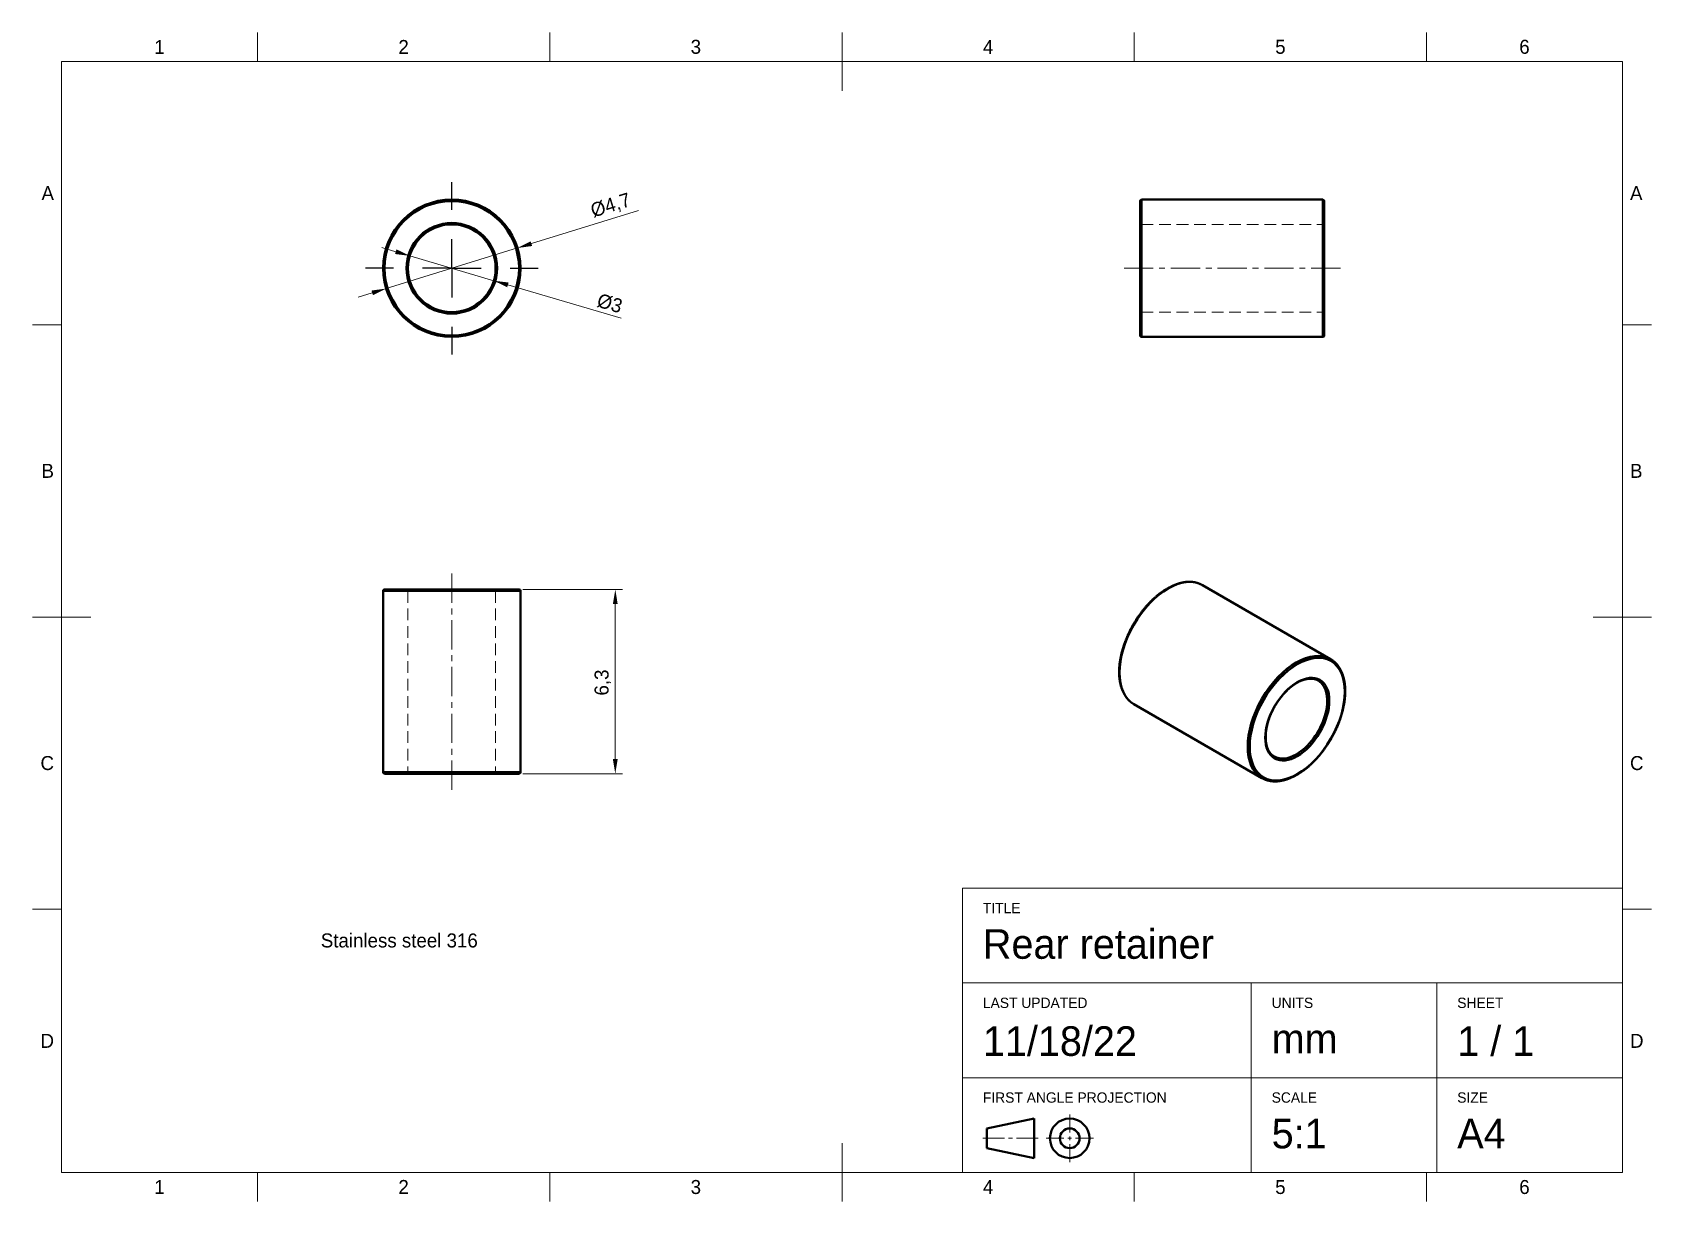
# Model space of a CAD drawing. Header units: millimetres. Extents: x 15 to 292, y 5 to 205.
import ezdxf

# ---------------------------------------------------------------- set-up
doc = ezdxf.new("R2010")
doc.units = ezdxf.units.MM
doc.linetypes.add('CenterLine', pattern=[8, 5, -1, 1, -1])
doc.linetypes.add('DraftedLine', pattern=[3, 2, -1])
for name, color, linetype in [('Annotations', 7, 'Continuous'), ('Border', 7, 'Continuous'), ('Geometries', 7, 'Continuous')]:
    doc.layers.add(name, color=color, linetype=linetype)
doc.styles.add('Shapr0', font='txt', dxfattribs={"height": 2.3925})
doc.styles.add('Shapr1', font='txt', dxfattribs={"height": 2.3925})
doc.styles.add('Shapr2', font='txt', dxfattribs={"height": 2.3925})
doc.styles.add('Shapr4', font='txt', dxfattribs={"height": 2.3925})
doc.dimstyles.new('ISO-25', dxfattribs={"dimtxt": 2.5, "dimasz": 2.5, "dimexe": 1.25, "dimexo": 0.625, "dimtad": 1, "dimtxsty": 'Standard', "dimcen": 2.5, "dimadec": 0, "dimazin": 0, "dimtfac": 1, "dimtmove": 0, "dimatfit": 3, "dimfxl": 1, "dimarcsym": 0})

# ---------------------------------------------------------------- blocks, each defined once
blk = doc.blocks.new('*D2')
at = {"layer": 'Annotations', "color": 0, "linetype": 'Continuous', "lineweight": 15}
for p, q in [((100.36, 168.86), (118.69, 174.52)), ((75.52, 161.18), (97.98, 168.12)), ((73.14, 160.44), (70.75, 159.71))]:
    blk.add_line(p, q, dxfattribs=at)
at = {"layer": 'Annotations', "color": 0}
for points in [[(100.24, 169.25), (100.49, 168.46), (97.98, 168.12)], [(73.26, 160.05), (73.01, 160.84), (75.52, 161.18)]]:
    blk.add_solid(points, dxfattribs=at)
at = {"layer": 'Defpoints', "color": 0}
for p in [(97.98, 168.12), (75.52, 161.18)]:
    blk.add_point(p, dxfattribs=at)
at = {"layer": 'Annotations', "color": 0, "lineweight": 15, "insert": (113.97, 175.28), "char_height": 2.393, "attachment_point": 5, "rotation": 17.1701, "style": 'Shapr2'}
blk.add_mtext('\\A1;%%c4,7', dxfattribs=at)
blk = doc.blocks.new('*D3')
at = {"layer": 'Annotations', "color": 0, "linetype": 'Continuous', "lineweight": 15}
for p, q in [((77.16, 167.49), (74.76, 168.2)), ((79.56, 166.78), (93.94, 162.52)), ((96.34, 161.81), (115.7, 156.09))]:
    blk.add_line(p, q, dxfattribs=at)
at = {"layer": 'Annotations', "color": 0}
for points in [[(77.04, 167.09), (77.28, 167.89), (79.56, 166.78)], [(96.46, 162.21), (96.22, 161.41), (93.94, 162.52)]]:
    blk.add_solid(points, dxfattribs=at)
at = {"layer": 'Defpoints', "color": 0}
for p in [(79.56, 166.78), (93.94, 162.52)]:
    blk.add_point(p, dxfattribs=at)
at = {"layer": 'Annotations', "color": 0, "lineweight": 15, "insert": (113.77, 158.64), "char_height": 2.393, "attachment_point": 5, "rotation": 343.5198, "style": 'Shapr2'}
blk.add_mtext('\\A1;%%c3', dxfattribs=at)
blk = doc.blocks.new('*D4')
at = {"layer": 'Annotations', "color": 0, "linetype": 'Continuous', "lineweight": 15}
for p, q in [((98.88, 109.7), (115.97, 109.7)), ((114.72, 80.7), (114.72, 107.2)), ((98.88, 78.2), (115.97, 78.2))]:
    blk.add_line(p, q, dxfattribs=at)
at = {"layer": 'Annotations', "color": 0}
for points in [[(115.13, 107.2), (114.3, 107.2), (114.72, 109.7)], [(114.3, 80.7), (115.13, 80.7), (114.72, 78.2)]]:
    blk.add_solid(points, dxfattribs=at)
at = {"layer": 'Defpoints', "color": 0}
for p in [(98.25, 109.7), (114.72, 109.7), (98.25, 78.2)]:
    blk.add_point(p, dxfattribs=at)
at = {"layer": 'Annotations', "color": 0, "lineweight": 15, "insert": (112.59, 93.79), "char_height": 2.393, "attachment_point": 5, "rotation": 90, "style": 'Shapr4'}
blk.add_mtext('\\A1;6,3', dxfattribs=at)
blk = doc.blocks.new('*U5')
at = {"layer": 'Annotations', "linetype": 'CenterLine', "lineweight": -3}
for p, q in [((86.75, 176.4), (86.75, 179.4)), ((75, 164.65), (72, 164.65)), ((98.5, 164.65), (101.5, 164.65)), ((86.75, 152.9), (86.75, 149.9))]:
    blk.add_line(p, q, dxfattribs=at)
at = {"layer": 'Annotations', "linetype": 'Continuous', "lineweight": -3}
for p, q in [((86.75, 174.65), (86.75, 176.4)), ((86.75, 164.65), (86.75, 169.65)), ((76.75, 164.65), (75, 164.65)), ((86.75, 164.65), (81.75, 164.65)), ((86.75, 164.65), (86.75, 159.65)), ((86.75, 164.65), (91.75, 164.65)), ((96.75, 164.65), (98.5, 164.65)), ((86.75, 154.65), (86.75, 152.9))]:
    blk.add_line(p, q, dxfattribs=at)
blk = doc.blocks.new('*U6')
at = {"layer": 'Border', "linetype": 'Continuous', "lineweight": 15}
for p, q in [((287, 58.6), (174.1, 58.6)), ((174.1, 10), (174.1, 58.6)), ((287, 10), (287, 58.6)), ((287, 42.4), (174.1, 42.4)), ((223.5, 10), (223.5, 42.4)), ((255.25, 10), (255.25, 42.4)), ((287, 26.2), (174.1, 26.2)), ((192.450088, 16.837486), (192.450088, 19.875004)), ((177.6, 15.82498), (181.312522, 15.82498)), ((181.987526, 15.82498), (182.66253, 15.82498)), ((187.050056, 15.82498), (183.337534, 15.82498)), ((191.437582, 15.82498), (188.400064, 15.82498)), ((192.112586, 15.82498), (192.78759, 15.82498)), ((192.450088, 15.487478), (192.450088, 16.162482)), ((192.450088, 14.812474), (192.450088, 11.774956)), ((193.462594, 15.82498), (196.500112, 15.82498)), ((287, 10), (174.1, 10))]:
    blk.add_line(p, q, dxfattribs=at)
at = {"layer": 'Border', "linetype": 'Continuous', "lineweight": 40}
for p, q in [((178.275004, 17.51249), (186.375052, 19.2)), ((178.275004, 17.51249), (178.275004, 14.13747)), ((186.375052, 19.2), (186.375052, 12.44996)), ((178.275004, 14.13747), (186.375052, 12.44996))]:
    blk.add_line(p, q, dxfattribs=at)
for radius in [3.37502, 1.68751]:
    blk.add_circle((192.450088, 15.82498), radius, dxfattribs=at)

msp = doc.modelspace()

# ---------------------------------------------------------------- linework, layer by layer
at = {"layer": 'Annotations', "linetype": 'CenterLine', "lineweight": 15}
for p, q in [((201.75, 164.65), (238.75, 164.65)), ((86.75, 112.45), (86.75, 75.45))]:
    msp.add_line(p, q, dxfattribs=at)
at = {"layer": 'Border', "linetype": 'Continuous', "lineweight": 15}
for p, q in [((53.5, 200), (53.5, 205)), ((103.5, 200), (103.5, 205)), ((153.5, 195), (153.5, 205)), ((203.5, 200), (203.5, 205)), ((253.5, 200), (253.5, 205)), ((287, 200), (20, 200)), ((20, 200), (20, 10)), ((287, 10), (287, 200)), ((20, 155), (15, 155)), ((287, 155), (292, 155)), ((25, 105), (15, 105)), ((282, 105), (292, 105)), ((20, 55), (15, 55)), ((287, 55), (292, 55)), ((153.5, 15), (153.5, 5)), ((20, 10), (287, 10)), ((53.5, 10), (53.5, 5)), ((103.5, 10), (103.5, 5)), ((203.5, 10), (203.5, 5)), ((253.5, 10), (253.5, 5))]:
    msp.add_line(p, q, dxfattribs=at)
at = {"layer": 'Geometries', "linetype": 'Continuous', "lineweight": 40}
for p, q in [((204.5, 153.15), (204.5, 176.15)), ((204.75, 176.4), (204.75, 152.9)), ((204.75, 176.4), (235.75, 176.4)), ((235.75, 152.9), (235.75, 176.4)), ((236, 176.15), (236, 153.15)), ((204.75, 152.9), (235.75, 152.9)), ((98.5, 109.45), (75, 109.45)), ((75, 109.45), (75, 78.45)), ((75.25, 109.7), (98.25, 109.7)), ((98.5, 109.45), (98.5, 78.45)), ((215.147, 110.464), (215.139, 110.469)), ((237.085, 97.798), (215.165, 110.454)), ((237.103, 97.787), (237.109, 97.784)), ((203.415, 90.102), (225.335, 77.446)), ((75, 78.45), (98.5, 78.45)), ((98.25, 78.2), (75.25, 78.2)), ((225.393, 77.414), (225.399, 77.41))]:
    msp.add_line(p, q, dxfattribs=at)
at = {"layer": 'Geometries', "linetype": 'DraftedLine', "lineweight": 15}
for p, q in [((204.75, 172.15), (235.75, 172.15)), ((204.75, 157.15), (235.75, 157.15)), ((79.25, 109.45), (79.25, 78.45)), ((94.25, 109.45), (94.25, 78.45))]:
    msp.add_line(p, q, dxfattribs=at)
at = {"layer": 'Geometries', "linetype": 'Continuous', "lineweight": 40, "flags": 128}
for points in [[(215.128, 110.475), (215.114, 110.482), (215.061, 110.512), (215.007, 110.54), (214.953, 110.568), (214.898, 110.595), (214.844, 110.621), (214.788, 110.646), (214.732, 110.67), (214.676, 110.694), (214.619, 110.717), (214.562, 110.739), (214.505, 110.76), (214.447, 110.781), (214.389, 110.8), (214.33, 110.819), (214.271, 110.837), (214.211, 110.854), (214.152, 110.871), (214.091, 110.886), (214.031, 110.901), (213.97, 110.915), (213.908, 110.928), (213.847, 110.94), (213.785, 110.952), (213.722, 110.963), (213.659, 110.972), (213.596, 110.981), (213.533, 110.99), (213.469, 110.997), (213.405, 111.004), (213.34, 111.009), (213.276, 111.014), (213.211, 111.018), (213.145, 111.021), (213.08, 111.024), (213.014, 111.025), (212.947, 111.026), (212.881, 111.026), (212.814, 111.025), (212.747, 111.023), (212.679, 111.02), (212.612, 111.017), (212.544, 111.012), (212.476, 111.007), (212.407, 111.001), (212.338, 110.994), (212.27, 110.987), (212.2, 110.978), (212.131, 110.969), (212.061, 110.959), (211.992, 110.947), (211.922, 110.936), (211.851, 110.923), (211.781, 110.909), (211.71, 110.895), (211.64, 110.88), (211.569, 110.864), (211.498, 110.847), (211.426, 110.829), (211.355, 110.811), (211.283, 110.792), (211.212, 110.771), (211.14, 110.751), (211.068, 110.729), (210.995, 110.706), (210.923, 110.683), (210.851, 110.659), (210.778, 110.634), (210.706, 110.608), (210.633, 110.581), (210.56, 110.554), (210.487, 110.526), (210.414, 110.497), (210.341, 110.467), (210.268, 110.436), (210.195, 110.405), (210.121, 110.373), (210.048, 110.34), (209.975, 110.306), (209.901, 110.272), (209.828, 110.236), (209.754, 110.2), (209.681, 110.163), (209.607, 110.126), (209.534, 110.088), (209.46, 110.048), (209.387, 110.009), (209.313, 109.968), (209.239, 109.927), (209.166, 109.885), (209.092, 109.842), (209.019, 109.798), (208.945, 109.754), (208.872, 109.709), (208.798, 109.663), (208.725, 109.617), (208.652, 109.57), (208.579, 109.522), (208.505, 109.473), (208.432, 109.424), (208.359, 109.374), (208.286, 109.323), (208.213, 109.272), (208.141, 109.219), (208.068, 109.167), (207.995, 109.113), (207.923, 109.059), (207.85, 109.004), (207.778, 108.949), (207.706, 108.893), (207.634, 108.836), (207.562, 108.778), (207.49, 108.72), (207.419, 108.661), (207.347, 108.602), (207.276, 108.542), (207.205, 108.481), (207.134, 108.42), (207.063, 108.358), (206.992, 108.296), (206.922, 108.232), (206.852, 108.169), (206.782, 108.104), (206.712, 108.039), (206.642, 107.974), (206.573, 107.908), (206.503, 107.841), (206.434, 107.774), (206.365, 107.706), (206.297, 107.637), (206.228, 107.568), (206.16, 107.499), (206.092, 107.429), (206.025, 107.358), (205.957, 107.287), (205.89, 107.215), (205.823, 107.143), (205.757, 107.07), (205.691, 106.997), (205.624, 106.923), (205.559, 106.849), (205.493, 106.774), (205.428, 106.698), (205.363, 106.623), (205.299, 106.546), (205.234, 106.47), (205.17, 106.392), (205.107, 106.315), (205.043, 106.236), (204.98, 106.158), (204.918, 106.079), (204.855, 105.999), (204.793, 105.919), (204.732, 105.839), (204.67, 105.758), (204.609, 105.677), (204.549, 105.595), (204.488, 105.513), (204.429, 105.431), (204.369, 105.348), (204.31, 105.265), (204.251, 105.181), (204.193, 105.097), (204.135, 105.013), (204.077, 104.928), (204.02, 104.843), (203.963, 104.758), (203.907, 104.672), (203.851, 104.586), (203.796, 104.499), (203.74, 104.413), (203.686, 104.326), (203.631, 104.238), (203.578, 104.151), (203.524, 104.063), (203.471, 103.974), (203.419, 103.886), (203.367, 103.797), (203.315, 103.708), (203.264, 103.619), (203.213, 103.529), (203.163, 103.439), (203.113, 103.349), (203.064, 103.259), (203.015, 103.169), (202.967, 103.078), (202.919, 102.987), (202.871, 102.896), (202.824, 102.804), (202.778, 102.713), (202.732, 102.621), (202.687, 102.529), (202.642, 102.437), (202.597, 102.345), (202.554, 102.252), (202.51, 102.16), (202.467, 102.067), (202.425, 101.974), (202.383, 101.881), (202.342, 101.788), (202.301, 101.695), (202.261, 101.601), (202.221, 101.508), (202.182, 101.415), (202.143, 101.321), (202.105, 101.227), (202.068, 101.133), (202.031, 101.04), (201.995, 100.946), (201.959, 100.852), (201.923, 100.758), (201.889, 100.664), (201.855, 100.57), (201.821, 100.476), (201.788, 100.381), (201.755, 100.287), (201.724, 100.193), (201.692, 100.099), (201.662, 100.005), (201.631, 99.911), (201.602, 99.817), (201.573, 99.723), (201.545, 99.629), (201.517, 99.535), (201.49, 99.441), (201.463, 99.347), (201.437, 99.253), (201.412, 99.16), (201.387, 99.066), (201.363, 98.973), (201.339, 98.879), (201.316, 98.786), (201.294, 98.693), (201.272, 98.6), (201.251, 98.507), (201.231, 98.414), (201.211, 98.321), (201.191, 98.229), (201.173, 98.136), (201.155, 98.044), (201.137, 97.952), (201.121, 97.86), (201.104, 97.768), (201.089, 97.677), (201.074, 97.586), (201.06, 97.494), (201.046, 97.403), (201.033, 97.313), (201.021, 97.222), (201.009, 97.132), (200.998, 97.042), (200.988, 96.952), (200.978, 96.863), (200.969, 96.773), (200.96, 96.684), (200.952, 96.596), (200.945, 96.507), (200.938, 96.419), (200.932, 96.331), (200.927, 96.244), (200.923, 96.156), (200.919, 96.069), (200.915, 95.983), (200.912, 95.896), (200.91, 95.81), (200.909, 95.725), (200.908, 95.639), (200.908, 95.554), (200.909, 95.47), (200.91, 95.385), (200.912, 95.301), (200.914, 95.218), (200.917, 95.135), (200.921, 95.052), (200.926, 94.97), (200.931, 94.888), (200.936, 94.806), (200.943, 94.725), (200.95, 94.644), (200.958, 94.564), (200.966, 94.484), (200.975, 94.405), (200.985, 94.326), (200.995, 94.247), (201.006, 94.169), (201.018, 94.092), (201.03, 94.015), (201.043, 93.938), (201.056, 93.862), (201.07, 93.786), (201.085, 93.711), (201.101, 93.636), (201.117, 93.562), (201.134, 93.488), (201.151, 93.415), (201.169, 93.343), (201.188, 93.271), (201.207, 93.199), (201.227, 93.128), (201.248, 93.058), (201.269, 92.988), (201.291, 92.919), (201.313, 92.85), (201.336, 92.782), (201.36, 92.714), (201.384, 92.647), (201.409, 92.581), (201.435, 92.515), (201.461, 92.45), (201.488, 92.385), (201.515, 92.321), (201.543, 92.258), (201.572, 92.195), (201.601, 92.133), (201.631, 92.071), (201.661, 92.011), (201.692, 91.95), (201.724, 91.891), (201.756, 91.832), (201.789, 91.774), (201.822, 91.716), (201.856, 91.659), (201.891, 91.603), (201.926, 91.548), (201.962, 91.493), (201.998, 91.438), (202.035, 91.385), (202.072, 91.332), (202.11, 91.28), (202.149, 91.229), (202.188, 91.178), (202.227, 91.128), (202.268, 91.079), (202.308, 91.03), (202.349, 90.983), (202.391, 90.936), (202.433, 90.889), (202.476, 90.844), (202.52, 90.799), (202.563, 90.755), (202.608, 90.711), (202.653, 90.669), (202.698, 90.627), (202.744, 90.585), (202.79, 90.545), (202.837, 90.505), (202.885, 90.467), (202.932, 90.428), (202.981, 90.391), (203.03, 90.354), (203.079, 90.319), (203.129, 90.283), (203.179, 90.249), (203.23, 90.216), (203.281, 90.183), (203.309, 90.166)], [(231.335, 78.016), (231.374, 78.038), (231.447, 78.082), (231.521, 78.126), (231.594, 78.17), (231.668, 78.216), (231.741, 78.262), (231.815, 78.309), (231.888, 78.356), (231.961, 78.405), (232.034, 78.454), (232.107, 78.503), (232.18, 78.554), (232.253, 78.605), (232.326, 78.657), (232.399, 78.709), (232.471, 78.762), (232.544, 78.816), (232.616, 78.87), (232.689, 78.926), (232.761, 78.982), (232.833, 79.038), (232.905, 79.095), (232.977, 79.153), (233.048, 79.211), (233.12, 79.271), (233.191, 79.33), (233.263, 79.391), (233.334, 79.452), (233.405, 79.513), (233.475, 79.576), (233.546, 79.638), (233.616, 79.702), (233.686, 79.766), (233.756, 79.831), (233.826, 79.896), (233.896, 79.962), (233.965, 80.028), (234.034, 80.095), (234.103, 80.163), (234.172, 80.231), (234.24, 80.3), (234.308, 80.369), (234.376, 80.439), (234.444, 80.51), (234.512, 80.58), (234.579, 80.652), (234.646, 80.724), (234.713, 80.797), (234.779, 80.87), (234.845, 80.943), (234.911, 81.017), (234.977, 81.092), (235.042, 81.167), (235.107, 81.243), (235.172, 81.319), (235.236, 81.395), (235.3, 81.472), (235.364, 81.55), (235.428, 81.628), (235.491, 81.706), (235.554, 81.785), (235.616, 81.864), (235.678, 81.944), (235.74, 82.024), (235.802, 82.105), (235.863, 82.186), (235.924, 82.267), (235.984, 82.349), (236.044, 82.431), (236.104, 82.514), (236.163, 82.597), (236.222, 82.68), (236.28, 82.764), (236.339, 82.848), (236.396, 82.933), (236.454, 83.018), (236.511, 83.103), (236.567, 83.189), (236.623, 83.275), (236.679, 83.361), (236.734, 83.447), (236.789, 83.534), (236.844, 83.622), (236.898, 83.709), (236.951, 83.797), (237.005, 83.885), (237.057, 83.973), (237.11, 84.062), (237.161, 84.151), (237.213, 84.24), (237.264, 84.33), (237.314, 84.419), (237.364, 84.509), (237.414, 84.599), (237.463, 84.69), (237.511, 84.781), (237.559, 84.871), (237.607, 84.962), (237.654, 85.054), (237.701, 85.145), (237.747, 85.237), (237.792, 85.329), (237.838, 85.421), (237.882, 85.513), (237.926, 85.605), (237.97, 85.698), (238.013, 85.79), (238.056, 85.883), (238.098, 85.976), (238.139, 86.069), (238.18, 86.162), (238.221, 86.256), (238.261, 86.349), (238.3, 86.443), (238.339, 86.536), (238.377, 86.63), (238.415, 86.724), (238.452, 86.817), (238.489, 86.911), (238.525, 87.005), (238.56, 87.099), (238.595, 87.193), (238.63, 87.287), (238.664, 87.381), (238.697, 87.475), (238.73, 87.569), (238.762, 87.664), (238.793, 87.758), (238.824, 87.852), (238.855, 87.946), (238.885, 88.04), (238.914, 88.134), (238.942, 88.228), (238.97, 88.322), (238.998, 88.416), (239.025, 88.51), (239.051, 88.604), (239.077, 88.697), (239.102, 88.791), (239.126, 88.884), (239.15, 88.978), (239.173, 89.071), (239.196, 89.164), (239.218, 89.258), (239.239, 89.351), (239.26, 89.444), (239.28, 89.536), (239.3, 89.629), (239.319, 89.721), (239.337, 89.814), (239.355, 89.906), (239.372, 89.998), (239.388, 90.09), (239.404, 90.181), (239.419, 90.273), (239.434, 90.364), (239.448, 90.455), (239.461, 90.546), (239.474, 90.636), (239.486, 90.727), (239.497, 90.817), (239.508, 90.907), (239.518, 90.996), (239.527, 91.086), (239.536, 91.175), (239.544, 91.264), (239.552, 91.352), (239.559, 91.441), (239.565, 91.529), (239.57, 91.616), (239.575, 91.704), (239.58, 91.791), (239.583, 91.878), (239.586, 91.964), (239.589, 92.05), (239.59, 92.136), (239.591, 92.222), (239.592, 92.307), (239.592, 92.392), (239.591, 92.476), (239.589, 92.56), (239.587, 92.644), (239.584, 92.727), (239.581, 92.81), (239.576, 92.893), (239.572, 92.975), (239.566, 93.056), (239.56, 93.138), (239.553, 93.219), (239.546, 93.299), (239.538, 93.379), (239.529, 93.459), (239.52, 93.538), (239.51, 93.617), (239.499, 93.695), (239.488, 93.773), (239.476, 93.85), (239.463, 93.927), (239.45, 94.003), (239.436, 94.079), (239.422, 94.155), (239.406, 94.23), (239.391, 94.304), (239.374, 94.378), (239.357, 94.451), (239.339, 94.524), (239.321, 94.596), (239.302, 94.668), (239.282, 94.739), (239.262, 94.81), (239.241, 94.88), (239.22, 94.95), (239.197, 95.019), (239.175, 95.087), (239.151, 95.155), (239.127, 95.222), (239.102, 95.289), (239.077, 95.355), (239.051, 95.42), (239.025, 95.485), (238.998, 95.55), (238.97, 95.613), (238.941, 95.676), (238.912, 95.739), (238.883, 95.8), (238.853, 95.862), (238.822, 95.922), (238.791, 95.982), (238.759, 96.041), (238.726, 96.1), (238.693, 96.157), (238.659, 96.215), (238.625, 96.271), (238.59, 96.327), (238.555, 96.382), (238.519, 96.437), (238.482, 96.491), (238.445, 96.544), (238.407, 96.596), (238.369, 96.648), (238.33, 96.699), (238.291, 96.749), (238.251, 96.799), (238.211, 96.847), (238.17, 96.896), (238.128, 96.943), (238.086, 96.99), (238.043, 97.036), (238, 97.081), (237.957, 97.125), (237.913, 97.169), (237.868, 97.212), (237.823, 97.254), (237.777, 97.296), (237.731, 97.336), (237.684, 97.376), (237.637, 97.416), (237.59, 97.454), (237.541, 97.492), (237.493, 97.529), (237.444, 97.565), (237.394, 97.601), (237.344, 97.635), (237.294, 97.669), (237.243, 97.702), (237.191, 97.734), (237.139, 97.766), (237.109, 97.784)], [(227.321, 81.214), (227.297, 81.231), (227.259, 81.257), (227.222, 81.285), (227.185, 81.313), (227.149, 81.342), (227.114, 81.371), (227.079, 81.402), (227.044, 81.433), (227.01, 81.465), (226.976, 81.497), (226.943, 81.53), (226.911, 81.564), (226.879, 81.599), (226.847, 81.634), (226.816, 81.671), (226.786, 81.707), (226.756, 81.745), (226.726, 81.783), (226.697, 81.822), (226.669, 81.861), (226.641, 81.902), (226.614, 81.943), (226.587, 81.984), (226.561, 82.026), (226.536, 82.069), (226.511, 82.113), (226.486, 82.157), (226.462, 82.202), (226.439, 82.247), (226.416, 82.293), (226.394, 82.34), (226.372, 82.387), (226.351, 82.435), (226.33, 82.483), (226.31, 82.533), (226.291, 82.582), (226.272, 82.633), (226.254, 82.684), (226.236, 82.735), (226.219, 82.787), (226.202, 82.84), (226.186, 82.893), (226.171, 82.947), (226.156, 83.001), (226.142, 83.056), (226.128, 83.112), (226.115, 83.168), (226.103, 83.224), (226.091, 83.282), (226.079, 83.339), (226.069, 83.397), (226.059, 83.456), (226.049, 83.515), (226.04, 83.575), (226.032, 83.635), (226.024, 83.696), (226.017, 83.757), (226.011, 83.818), (226.005, 83.88), (226, 83.943), (225.995, 84.006), (225.991, 84.069), (225.988, 84.133), (225.985, 84.197), (225.983, 84.262), (225.981, 84.327), (225.98, 84.393), (225.98, 84.459), (225.98, 84.525), (225.981, 84.592), (225.983, 84.659), (225.985, 84.726), (225.988, 84.794), (225.991, 84.862), (225.995, 84.931), (226, 85), (226.005, 85.069), (226.011, 85.138), (226.018, 85.208), (226.025, 85.278), (226.033, 85.348), (226.041, 85.419), (226.05, 85.49), (226.06, 85.561), (226.07, 85.633), (226.081, 85.704), (226.092, 85.776), (226.104, 85.848), (226.117, 85.921), (226.13, 85.993), (226.144, 86.066), (226.159, 86.139), (226.174, 86.212), (226.19, 86.286), (226.206, 86.359), (226.223, 86.433), (226.241, 86.507), (226.259, 86.581), (226.278, 86.655), (226.297, 86.729), (226.317, 86.804), (226.337, 86.878), (226.359, 86.953), (226.38, 87.027), (226.403, 87.102), (226.426, 87.177), (226.449, 87.252), (226.473, 87.326), (226.498, 87.401), (226.523, 87.476), (226.549, 87.551), (226.575, 87.626), (226.602, 87.701), (226.629, 87.776), (226.657, 87.851), (226.686, 87.926), (226.715, 88.001), (226.745, 88.076), (226.775, 88.151), (226.806, 88.225), (226.837, 88.3), (226.869, 88.375), (226.901, 88.449), (226.934, 88.523), (226.967, 88.598), (227.001, 88.672), (227.036, 88.746), (227.071, 88.82), (227.106, 88.894), (227.142, 88.967), (227.178, 89.041), (227.215, 89.114), (227.253, 89.187), (227.291, 89.26), (227.329, 89.333), (227.368, 89.405), (227.407, 89.477), (227.447, 89.549), (227.487, 89.621), (227.528, 89.693), (227.569, 89.764), (227.61, 89.835), (227.652, 89.906), (227.695, 89.977), (227.738, 90.047), (227.781, 90.117), (227.825, 90.186), (227.869, 90.256), (227.913, 90.325), (227.958, 90.393), (228.004, 90.462), (228.049, 90.53), (228.096, 90.597), (228.142, 90.664), (228.189, 90.731), (228.236, 90.798), (228.284, 90.864), (228.332, 90.93), (228.38, 90.995), (228.429, 91.06), (228.477, 91.124), (228.527, 91.189), (228.576, 91.252), (228.626, 91.315), (228.677, 91.378), (228.727, 91.44), (228.778, 91.502), (228.829, 91.564), (228.881, 91.624), (228.932, 91.685), (228.984, 91.745), (229.037, 91.804), (229.089, 91.863), (229.142, 91.921), (229.195, 91.979), (229.248, 92.036), (229.302, 92.093), (229.355, 92.149), (229.409, 92.205), (229.464, 92.26), (229.518, 92.315), (229.573, 92.369), (229.627, 92.422), (229.682, 92.475), (229.737, 92.527), (229.793, 92.579), (229.848, 92.63), (229.904, 92.68), (229.96, 92.73), (230.016, 92.779), (230.072, 92.828), (230.128, 92.876), (230.184, 92.923), (230.241, 92.97), (230.297, 93.016), (230.354, 93.061), (230.411, 93.106), (230.467, 93.15), (230.524, 93.193), (230.581, 93.236), (230.638, 93.278), (230.695, 93.319), (230.753, 93.36), (230.81, 93.4), (230.867, 93.439), (230.924, 93.478), (230.982, 93.516), (231.039, 93.553), (231.096, 93.589), (231.154, 93.625), (231.211, 93.66), (231.268, 93.694), (231.325, 93.728), (231.383, 93.761), (231.44, 93.793), (231.497, 93.824), (231.554, 93.855), (231.611, 93.885), (231.668, 93.914), (231.725, 93.942), (231.782, 93.97), (231.839, 93.996), (231.895, 94.023), (231.952, 94.048), (232.008, 94.072), (232.065, 94.096), (232.121, 94.119), (232.177, 94.142), (232.233, 94.163), (232.289, 94.184), (232.345, 94.204), (232.4, 94.223), (232.456, 94.241), (232.511, 94.259), (232.566, 94.276), (232.621, 94.292), (232.675, 94.307), (232.73, 94.321), (232.784, 94.335), (232.838, 94.348), (232.892, 94.36), (232.946, 94.371), (232.999, 94.382), (233.052, 94.392), (233.105, 94.401), (233.158, 94.409), (233.211, 94.416), (233.263, 94.423), (233.315, 94.429), (233.367, 94.434), (233.418, 94.438), (233.47, 94.441), (233.521, 94.444), (233.571, 94.446), (233.622, 94.447), (233.672, 94.447), (233.722, 94.446), (233.771, 94.445), (233.82, 94.443), (233.869, 94.44), (233.918, 94.436), (233.966, 94.431), (234.014, 94.426), (234.062, 94.42), (234.11, 94.413), (234.157, 94.405), (234.203, 94.397), (234.25, 94.387), (234.296, 94.377), (234.341, 94.366), (234.387, 94.354), (234.432, 94.342), (234.476, 94.328), (234.521, 94.314), (234.564, 94.299), (234.608, 94.283), (234.651, 94.267), (234.694, 94.249), (234.736, 94.231), (234.778, 94.212), (234.814, 94.195)], [(234.814, 94.195), (234.819, 94.192), (234.86, 94.172), (234.885, 94.159)], [(234.885, 94.159), (234.901, 94.15), (234.941, 94.128), (234.95, 94.123)], [(203.312, 90.163), (203.332, 90.151), (203.385, 90.12), (203.397, 90.112)], [(227.378, 81.177), (227.373, 81.18), (227.335, 81.205), (227.321, 81.214)], [(227.45, 81.133), (227.412, 81.155), (227.378, 81.177)], [(225.399, 77.41), (225.41, 77.404), (225.464, 77.375), (225.518, 77.347), (225.572, 77.32), (225.627, 77.293), (225.682, 77.268), (225.737, 77.243), (225.793, 77.219), (225.85, 77.195), (225.907, 77.173), (225.964, 77.151), (226.022, 77.13), (226.08, 77.11), (226.138, 77.091), (226.197, 77.072), (226.256, 77.055), (226.316, 77.038), (226.376, 77.022), (226.436, 77.007), (226.497, 76.992), (226.558, 76.979), (226.62, 76.966), (226.682, 76.954), (226.744, 76.943), (226.807, 76.933), (226.87, 76.923), (226.933, 76.915), (226.996, 76.907), (227.06, 76.9), (227.125, 76.894), (227.189, 76.888), (227.254, 76.884), (227.319, 76.88), (227.385, 76.878), (227.451, 76.876), (227.517, 76.874), (227.583, 76.874), (227.65, 76.875), (227.717, 76.876), (227.784, 76.878), (227.852, 76.881), (227.919, 76.885), (227.988, 76.89), (228.056, 76.896), (228.124, 76.902), (228.193, 76.909), (228.262, 76.917), (228.331, 76.926), (228.401, 76.936), (228.471, 76.946), (228.54, 76.958), (228.611, 76.97), (228.681, 76.983), (228.751, 76.997), (228.822, 77.012), (228.893, 77.027), (228.964, 77.044), (229.035, 77.061), (229.106, 77.079), (229.178, 77.098), (229.25, 77.118), (229.321, 77.138), (229.393, 77.159), (229.466, 77.181), (229.538, 77.204), (229.61, 77.228), (229.683, 77.253), (229.755, 77.278), (229.828, 77.304), (229.901, 77.331), (229.973, 77.359), (230.046, 77.388), (230.119, 77.417), (230.193, 77.447), (230.266, 77.478), (230.339, 77.51), (230.412, 77.542), (230.486, 77.576), (230.559, 77.61), (230.632, 77.645), (230.706, 77.68), (230.779, 77.717), (230.853, 77.754), (230.927, 77.792), (231, 77.83), (231.074, 77.87), (231.147, 77.91), (231.221, 77.951), (231.294, 77.993), (231.335, 78.016)], [(225.352, 77.437), (225.357, 77.434), (225.393, 77.414)]]:
    msp.add_lwpolyline(points, dxfattribs=at)
at = {"layer": 'Geometries', "linetype": 'Continuous', "lineweight": 40}
for radius in [11.75, 11.5, 7.75, 7.5]:
    msp.add_circle((86.75, 164.65), radius, dxfattribs=at)
for centre, start, end in [((204.75, 176.15), 90, 180), ((235.75, 176.15), 0, 90), ((204.75, 153.15), 180, 270), ((235.75, 153.15), 270, 0), ((75.25, 109.45), 90, 180), ((98.25, 109.45), 0, 90), ((75.25, 78.45), 180, 270), ((98.25, 78.45), 270, 0)]:
    msp.add_arc(centre, 0.25, start, end, dxfattribs=at)
at = {"layer": 'Geometries', "linetype": 'DraftedLine', "lineweight": 15}
for centre, start, end in [((204.75, 172.4), 180, 270), ((235.75, 172.4), 270, 0), ((204.75, 156.9), 90, 180), ((235.75, 156.9), 0, 90), ((79, 109.45), 0, 90), ((94.5, 109.45), 90, 180), ((79, 78.45), 270, 0), ((94.5, 78.45), 180, 270)]:
    msp.add_arc(centre, 0.25, start, end, dxfattribs=at)
at = {"layer": 'Geometries', "linetype": 'Continuous', "lineweight": 40}
for centre, major_axis, start_param, end_param in [((209.29, 100.278), (5.875, 10.176), 0.0029475, 3.1386873), ((209.29, 100.278), (5.875, 10.176), 0, 0.0029475), ((231.21, 87.622), (-5.875, -10.176), 3.1415927, 6.2831853), ((231.21, 87.622), (-5.875, -10.176), 3.1385866, 3.1415927), ((231.21, 87.622), (3.75, 6.495), 3.9269908, 6.2861098), ((209.29, 100.278), (5.875, 10.176), 3.1386873, 3.1415927), ((231.21, 87.622), (3.75, 6.495), 3.1386393, 3.1415927), ((231.21, 87.622), (3.75, 6.495), 3.1415927, 3.9269908), ((231.21, 87.622), (-5.875, -10.176), 0, 0.0026934)]:
    msp.add_ellipse(centre, major_axis=major_axis, ratio=0.5773503, start_param=start_param, end_param=end_param, dxfattribs=at)
for major_axis in [(5.75, 9.959), (-3.875, -6.712)]:
    msp.add_ellipse((231.387, 87.52), major_axis=major_axis, ratio=0.5773503, dxfattribs=at)

# ---------------------------------------------------------------- block references
for name in ['*U5', '*U6']:
    msp.add_blockref(name, (0, 0))

# ---------------------------------------------------------------- texts
at = {"layer": 'Annotations', "linetype": 'Continuous', "lineweight": 15, "insert": (64.34, 50.866), "char_height": 1.79438, "width": 84.66672, "attachment_point": 1}
msp.add_mtext('{\\fSF-Mono-Regular-Extended.ttf|b0|i0|c0|p0;\\H1.333333x;Stainless steel 316}', dxfattribs=at)
at = {"layer": 'Border', "linetype": 'Continuous', "lineweight": 15, "char_height": 2.393, "width": 2.3925, "style": 'Shapr0'}
for s, insert, attachment_point in [('1', (36.75, 201.304), 8), ('2', (78.5, 201.304), 8), ('3', (128.5, 201.304), 8), ('4', (178.5, 201.304), 8), ('5', (228.5, 201.304), 8), ('6', (270.25, 201.304), 8), ('A', (18.696, 177.5), 6), ('A', (288.304, 177.5), 4), ('B', (18.696, 130), 6), ('B', (288.304, 130), 4), ('C', (18.696, 80), 6), ('C', (288.304, 80), 4), ('D', (18.696, 32.5), 6), ('D', (288.304, 32.5), 4), ('1', (36.75, 8.696), 2), ('2', (78.5, 8.696), 2), ('3', (128.5, 8.696), 2), ('4', (178.5, 8.696), 2), ('5', (228.5, 8.696), 2), ('6', (270.25, 8.696), 2)]:
    msp.add_mtext(s, dxfattribs=dict(at, insert=insert, attachment_point=attachment_point))
at = {"layer": 'Border', "linetype": 'Continuous', "lineweight": 15, "attachment_point": 7, "style": 'Shapr1'}
for s, insert, char_height in [('TITLE', (177.6, 54.33), 1.7705), ('Rear retainer', (177.6, 46.466), 5.06253), ('LAST UPDATED', (177.6, 38.092), 1.77045), ('UNITS', (227, 38.092), 1.7705), ('SHEET', (258.75, 38.092), 1.7705), ('11/18/22', (177.6, 29.856), 5.0625), ('mm', (227, 30.337), 5.0625), ('1 / 1', (258.75, 29.856), 5.0625), ('FIRST ANGLE PROJECTION', (177.6, 21.892), 1.77045), ('SCALE', (227, 21.892), 1.7705), ('SIZE', (258.75, 21.892), 1.7705), ('5:1', (227, 14.037), 5.0625), ('A4', (258.75, 14.137), 5.0625)]:
    msp.add_mtext(s, dxfattribs=dict(at, insert=insert, char_height=char_height))

# ---------------------------------------------------------------- dimensions: what is measured, and where the dimension line sits
at = {"layer": 'Annotations', "linetype": 'Continuous', "lineweight": 15}
for p1, p2, picture, middle in [((75.524, 161.181), (97.976, 168.119), '*D2', (114.593, 173.253)), ((79.558, 166.778), (93.942, 162.522), '*D3', (113.227, 156.817))]:
    dim = msp.add_diameter_dim_2p(p1=p1, p2=p2, dimstyle='ISO-25', override={"dimscale": 1, "dimgap": 0.7, "dimdec": 2, "dimlfac": 0.2, "dimzin": 8, "dimdsep": 44, "dimtxsty": 'Shapr2', "dimadec": 2, "dimtol": 0, "dimlim": 0, "dimtp": 0, "dimtm": 0, "dimtfac": 0.6, "dimtdec": 8, "dimfrac": 2, "dimtolj": 1, "dimlwd": 15, "dimlwe": 15}, dxfattribs=at)
    dim.commit()
    dim.dimension.update_dxf_attribs({"geometry": picture, "text_midpoint": middle, "dimtype": 163})
dim = msp.add_linear_dim(base=(114.718, 109.7), p1=(98.25, 78.2), p2=(98.25, 109.7), angle=270, dimstyle='ISO-25', override={"dimscale": 1, "dimgap": 0.7, "dimdec": 2, "dimlfac": 0.2, "dimzin": 8, "dimdsep": 44, "dimtxsty": 'Shapr4', "dimse1": 0, "dimse2": 0, "dimadec": 2, "dimtol": 0, "dimlim": 0, "dimtp": 0, "dimtm": 0, "dimtfac": 0.6, "dimtdec": 8, "dimfrac": 2, "dimtolj": 1, "dimlwd": 15, "dimlwe": 15}, dxfattribs=at)
dim.commit()
dim.dimension.update_dxf_attribs({"geometry": '*D4', "text_midpoint": (114.718, 93.787), "dimtype": 160})

doc.saveas('drawing.dxf')
